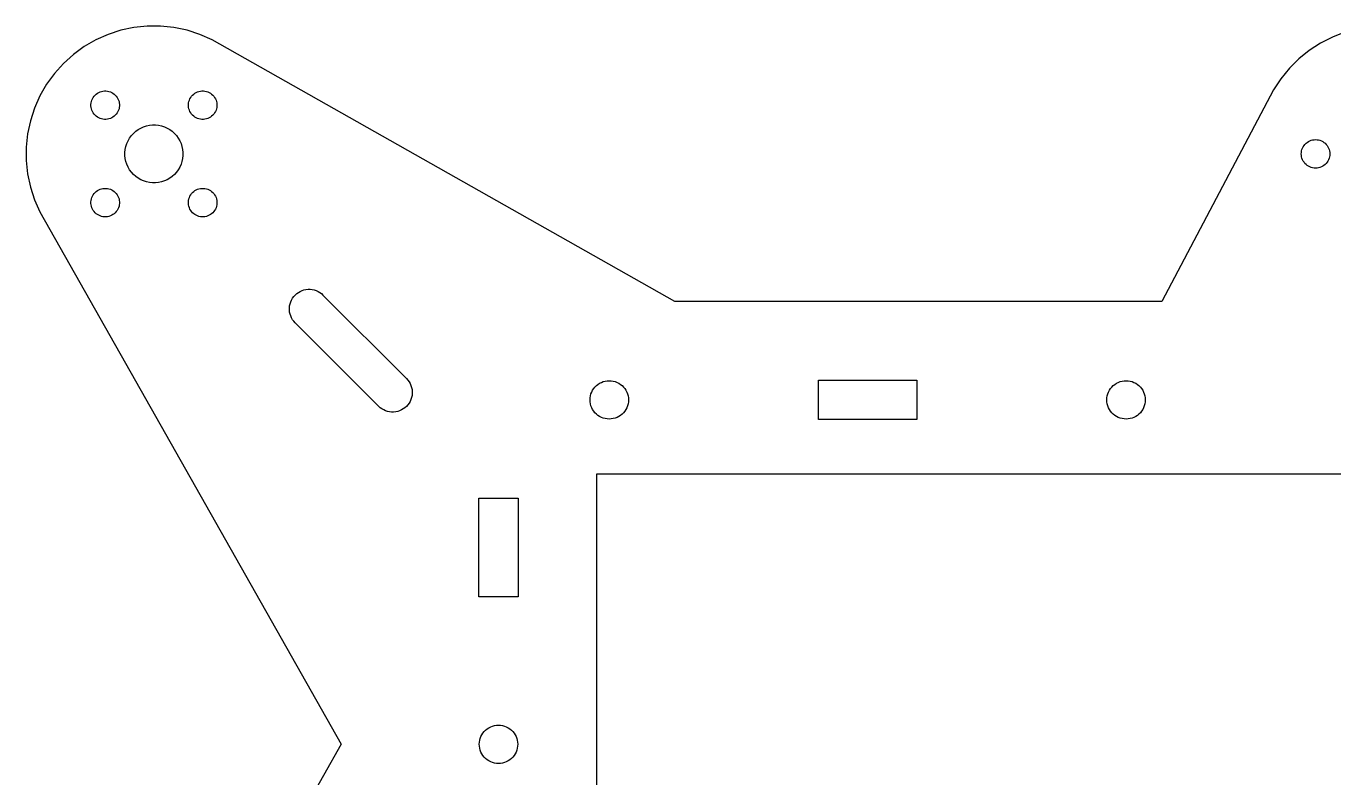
# Model space of a CAD drawing. Header units: metres. Extents: x -138 to 138, y -454 to 233.
# Drawn here: x -138 to -5.1, y 156.6 to 233 of the extents above; entities that cross this region are included whole.
import ezdxf

# ---------------------------------------------------------------- set-up
doc = ezdxf.new("R2010")
doc.units = ezdxf.units.M

msp = doc.modelspace()

# ---------------------------------------------------------------- linework, layer by layer
for p, q in [((-128.365, 232.557), (-129.659, 232.137)), ((-127.034, 232.84), (-128.365, 232.557)), ((-125.68, 232.982), (-127.034, 232.84)), ((-124.32, 232.982), (-125.68, 232.982)), ((-122.966, 232.84), (-124.32, 232.982)), ((-121.635, 232.557), (-122.966, 232.84)), ((-120.341, 232.137), (-121.635, 232.557)), ((-130.902, 231.583), (-132.08, 230.903)), ((-129.659, 232.137), (-130.902, 231.583)), ((-119.098, 231.583), (-120.341, 232.137)), ((-72.0784, 205), (-119.098, 231.583)), ((-6.49998, 231.258), (-7.6412, 230.517)), ((-5.28757, 231.876), (-6.49998, 231.258)), ((-4.01721, 232.364), (-5.28757, 231.876)), ((-133.181, 230.103), (-134.192, 229.192)), ((-132.08, 230.903), (-133.181, 230.103)), ((-7.6412, 230.517), (-8.69868, 229.661)), ((-134.192, 229.192), (-135.103, 228.181)), ((-9.66087, 228.699), (-10.5172, 227.641)), ((-8.69868, 229.661), (-9.66087, 228.699)), ((-135.103, 228.181), (-135.903, 227.08)), ((-10.5172, 227.641), (-11.2583, 226.5)), ((-136.583, 225.902), (-137.137, 224.659)), ((-135.903, 227.08), (-136.583, 225.902)), ((-131.166, 225.739), (-131.077, 225.862)), ((-131.077, 225.862), (-130.975, 225.975)), ((-130.975, 225.975), (-130.862, 226.077)), ((-130.862, 226.077), (-130.739, 226.166)), ((-130.739, 226.166), (-130.608, 226.242)), ((-130.608, 226.242), (-130.469, 226.303)), ((-130.469, 226.303), (-130.325, 226.35)), ((-130.325, 226.35), (-130.177, 226.382)), ((-130.177, 226.382), (-130.026, 226.398)), ((-130.026, 226.398), (-129.874, 226.398)), ((-129.874, 226.398), (-129.723, 226.382)), ((-129.723, 226.382), (-129.574, 226.35)), ((-129.574, 226.35), (-129.43, 226.303)), ((-129.43, 226.303), (-129.291, 226.242)), ((-129.291, 226.242), (-129.16, 226.166)), ((-129.16, 226.166), (-129.037, 226.077)), ((-129.037, 226.077), (-128.924, 225.975)), ((-128.924, 225.975), (-128.823, 225.862)), ((-128.823, 225.862), (-128.734, 225.739)), ((-121.266, 225.739), (-121.177, 225.862)), ((-121.177, 225.862), (-121.076, 225.975)), ((-121.076, 225.975), (-120.963, 226.077)), ((-120.963, 226.077), (-120.84, 226.166)), ((-120.84, 226.166), (-120.709, 226.242)), ((-120.709, 226.242), (-120.57, 226.303)), ((-120.57, 226.303), (-120.426, 226.35)), ((-120.426, 226.35), (-120.277, 226.382)), ((-120.277, 226.382), (-120.126, 226.398)), ((-120.126, 226.398), (-119.974, 226.398)), ((-119.974, 226.398), (-119.823, 226.382)), ((-119.823, 226.382), (-119.675, 226.35)), ((-119.675, 226.35), (-119.531, 226.303)), ((-119.531, 226.303), (-119.392, 226.242)), ((-119.392, 226.242), (-119.261, 226.166)), ((-119.261, 226.166), (-119.138, 226.077)), ((-119.138, 226.077), (-119.025, 225.975)), ((-119.025, 225.975), (-118.923, 225.862)), ((-118.923, 225.862), (-118.834, 225.739)), ((-11.2583, 226.5), (-22.6216, 205)), ((-137.137, 224.659), (-137.557, 223.365)), ((-131.398, 225.026), (-131.382, 225.177)), ((-131.398, 224.874), (-131.398, 225.026)), ((-131.382, 224.723), (-131.398, 224.874)), ((-131.382, 225.177), (-131.35, 225.325)), ((-131.35, 224.574), (-131.382, 224.723)), ((-131.35, 225.325), (-131.303, 225.469)), ((-131.303, 224.43), (-131.35, 224.574)), ((-131.303, 225.469), (-131.242, 225.608)), ((-131.242, 225.608), (-131.166, 225.739)), ((-128.734, 225.739), (-128.658, 225.608)), ((-128.658, 225.608), (-128.596, 225.469)), ((-128.596, 225.469), (-128.549, 225.325)), ((-128.549, 224.574), (-128.596, 224.43)), ((-128.549, 225.325), (-128.518, 225.177)), ((-128.518, 224.723), (-128.549, 224.574)), ((-128.518, 225.177), (-128.502, 225.026)), ((-128.502, 224.874), (-128.518, 224.723)), ((-128.502, 225.026), (-128.502, 224.874)), ((-121.498, 225.026), (-121.482, 225.177)), ((-121.498, 224.874), (-121.498, 225.026)), ((-121.482, 224.723), (-121.498, 224.874)), ((-121.482, 225.177), (-121.451, 225.325)), ((-121.451, 224.574), (-121.482, 224.723)), ((-121.451, 225.325), (-121.404, 225.469)), ((-121.404, 224.43), (-121.451, 224.574)), ((-121.404, 225.469), (-121.342, 225.608)), ((-121.342, 225.608), (-121.266, 225.739)), ((-118.834, 225.739), (-118.758, 225.608)), ((-118.758, 225.608), (-118.697, 225.469)), ((-118.697, 225.469), (-118.65, 225.325)), ((-118.65, 224.574), (-118.697, 224.43)), ((-118.65, 225.325), (-118.618, 225.177)), ((-118.618, 224.723), (-118.65, 224.574)), ((-118.618, 225.177), (-118.602, 225.026)), ((-118.602, 224.874), (-118.618, 224.723)), ((-118.602, 225.026), (-118.602, 224.874)), ((-137.557, 223.365), (-137.84, 222.034)), ((-131.242, 224.291), (-131.303, 224.43)), ((-131.166, 224.16), (-131.242, 224.291)), ((-131.077, 224.037), (-131.166, 224.16)), ((-130.975, 223.924), (-131.077, 224.037)), ((-130.862, 223.823), (-130.975, 223.924)), ((-130.739, 223.734), (-130.862, 223.823)), ((-130.608, 223.658), (-130.739, 223.734)), ((-130.469, 223.596), (-130.608, 223.658)), ((-130.325, 223.549), (-130.469, 223.596)), ((-130.177, 223.518), (-130.325, 223.549)), ((-130.026, 223.502), (-130.177, 223.518)), ((-129.874, 223.502), (-130.026, 223.502)), ((-129.723, 223.518), (-129.874, 223.502)), ((-129.574, 223.549), (-129.723, 223.518)), ((-129.43, 223.596), (-129.574, 223.549)), ((-129.291, 223.658), (-129.43, 223.596)), ((-129.16, 223.734), (-129.291, 223.658)), ((-129.037, 223.823), (-129.16, 223.734)), ((-128.924, 223.924), (-129.037, 223.823)), ((-128.823, 224.037), (-128.924, 223.924)), ((-128.734, 224.16), (-128.823, 224.037)), ((-128.658, 224.291), (-128.734, 224.16)), ((-128.596, 224.43), (-128.658, 224.291)), ((-121.342, 224.291), (-121.404, 224.43)), ((-121.266, 224.16), (-121.342, 224.291)), ((-121.177, 224.037), (-121.266, 224.16)), ((-121.076, 223.924), (-121.177, 224.037)), ((-120.963, 223.823), (-121.076, 223.924)), ((-120.84, 223.734), (-120.963, 223.823)), ((-120.709, 223.658), (-120.84, 223.734)), ((-120.57, 223.596), (-120.709, 223.658)), ((-120.426, 223.549), (-120.57, 223.596)), ((-120.277, 223.518), (-120.426, 223.549)), ((-120.126, 223.502), (-120.277, 223.518)), ((-119.974, 223.502), (-120.126, 223.502)), ((-119.823, 223.518), (-119.974, 223.502)), ((-119.675, 223.549), (-119.823, 223.518)), ((-119.531, 223.596), (-119.675, 223.549)), ((-119.392, 223.658), (-119.531, 223.596)), ((-119.261, 223.734), (-119.392, 223.658)), ((-119.138, 223.823), (-119.261, 223.734)), ((-119.025, 223.924), (-119.138, 223.823)), ((-118.923, 224.037), (-119.025, 223.924)), ((-118.834, 224.16), (-118.923, 224.037)), ((-118.758, 224.291), (-118.834, 224.16)), ((-118.697, 224.43), (-118.758, 224.291)), ((-137.84, 222.034), (-137.982, 220.68)), ((-127.474, 221.607), (-127.293, 221.856)), ((-127.293, 221.856), (-127.086, 222.086)), ((-127.086, 222.086), (-126.856, 222.293)), ((-126.856, 222.293), (-126.607, 222.474)), ((-126.607, 222.474), (-126.339, 222.628)), ((-126.339, 222.628), (-126.057, 222.754)), ((-126.057, 222.754), (-125.764, 222.849)), ((-125.764, 222.849), (-125.461, 222.914)), ((-125.461, 222.914), (-125.154, 222.946)), ((-125.154, 222.946), (-124.846, 222.946)), ((-124.846, 222.946), (-124.539, 222.914)), ((-124.539, 222.914), (-124.236, 222.849)), ((-124.236, 222.849), (-123.943, 222.754)), ((-123.943, 222.754), (-123.661, 222.628)), ((-123.661, 222.628), (-123.393, 222.474)), ((-123.393, 222.474), (-123.143, 222.293)), ((-123.143, 222.293), (-122.914, 222.086)), ((-122.914, 222.086), (-122.707, 221.856)), ((-122.707, 221.856), (-122.526, 221.607)), ((-137.982, 220.68), (-137.982, 219.32)), ((-127.914, 220.461), (-127.849, 220.764)), ((-127.849, 220.764), (-127.754, 221.057)), ((-127.754, 221.057), (-127.628, 221.339)), ((-127.628, 221.339), (-127.474, 221.607)), ((-122.526, 221.607), (-122.372, 221.339)), ((-122.372, 221.339), (-122.246, 221.057)), ((-122.246, 221.057), (-122.151, 220.764)), ((-122.151, 220.764), (-122.086, 220.461)), ((-8.37903, 220.448), (-8.32463, 220.59)), ((-8.32463, 220.59), (-8.25572, 220.725)), ((-8.25572, 220.725), (-8.17307, 220.852)), ((-8.17307, 220.852), (-8.07755, 220.97)), ((-8.07755, 220.97), (-7.97023, 221.078)), ((-7.97023, 221.078), (-7.85228, 221.173)), ((-7.85228, 221.173), (-7.72499, 221.256)), ((-7.72499, 221.256), (-7.58977, 221.325)), ((-7.58977, 221.325), (-7.44807, 221.379)), ((-7.44807, 221.379), (-7.30147, 221.418)), ((-7.30147, 221.418), (-7.15157, 221.442)), ((-7.15157, 221.442), (-7, 221.45)), ((-7, 221.45), (-6.84842, 221.442)), ((-6.84842, 221.442), (-6.69852, 221.418)), ((-6.69852, 221.418), (-6.55191, 221.379)), ((-6.55191, 221.379), (-6.41022, 221.325)), ((-6.41022, 221.325), (-6.27499, 221.256)), ((-6.27499, 221.256), (-6.14771, 221.173)), ((-6.14771, 221.173), (-6.02975, 221.078)), ((-6.02975, 221.078), (-5.92244, 220.97)), ((-5.92244, 220.97), (-5.82692, 220.852)), ((-5.82692, 220.852), (-5.74426, 220.725)), ((-5.74426, 220.725), (-5.67535, 220.59)), ((-5.67535, 220.59), (-5.62096, 220.448)), ((-137.982, 219.32), (-137.84, 217.966)), ((-127.946, 220.154), (-127.914, 220.461)), ((-127.946, 219.846), (-127.946, 220.154)), ((-127.914, 219.539), (-127.946, 219.846)), ((-127.849, 219.236), (-127.914, 219.539)), ((-127.754, 218.943), (-127.849, 219.236)), ((-122.151, 219.236), (-122.246, 218.943)), ((-122.086, 219.539), (-122.151, 219.236)), ((-122.086, 220.461), (-122.054, 220.154)), ((-122.054, 219.846), (-122.086, 219.539)), ((-122.054, 220.154), (-122.054, 219.846)), ((-8.45, 220), (-8.44205, 220.152)), ((-8.44205, 219.848), (-8.45, 220)), ((-8.44205, 220.152), (-8.4183, 220.301)), ((-8.4183, 219.699), (-8.44205, 219.848)), ((-8.4183, 220.301), (-8.37903, 220.448)), ((-8.37903, 219.552), (-8.4183, 219.699)), ((-8.32463, 219.41), (-8.37903, 219.552)), ((-8.25572, 219.275), (-8.32463, 219.41)), ((-8.17307, 219.148), (-8.25572, 219.275)), ((-5.74426, 219.275), (-5.82692, 219.148)), ((-5.67535, 219.41), (-5.74426, 219.275)), ((-5.62096, 219.552), (-5.67535, 219.41)), ((-5.62096, 220.448), (-5.58168, 220.301)), ((-5.58168, 219.699), (-5.62096, 219.552)), ((-5.58168, 220.301), (-5.55794, 220.152)), ((-5.55794, 219.848), (-5.58168, 219.699)), ((-5.55794, 220.152), (-5.54999, 220)), ((-5.54999, 220), (-5.55794, 219.848)), ((-137.84, 217.966), (-137.557, 216.635)), ((-127.628, 218.661), (-127.754, 218.943)), ((-127.474, 218.393), (-127.628, 218.661)), ((-127.293, 218.143), (-127.474, 218.393)), ((-127.086, 217.914), (-127.293, 218.143)), ((-126.856, 217.707), (-127.086, 217.914)), ((-122.914, 217.914), (-123.143, 217.707)), ((-122.707, 218.143), (-122.914, 217.914)), ((-122.526, 218.393), (-122.707, 218.143)), ((-122.372, 218.661), (-122.526, 218.393)), ((-122.246, 218.943), (-122.372, 218.661)), ((-8.07755, 219.03), (-8.17307, 219.148)), ((-7.97023, 218.922), (-8.07755, 219.03)), ((-7.85228, 218.827), (-7.97023, 218.922)), ((-7.72499, 218.744), (-7.85228, 218.827)), ((-7.58977, 218.675), (-7.72499, 218.744)), ((-7.44807, 218.621), (-7.58977, 218.675)), ((-7.30147, 218.582), (-7.44807, 218.621)), ((-7.15157, 218.558), (-7.30147, 218.582)), ((-7, 218.55), (-7.15157, 218.558)), ((-6.84842, 218.558), (-7, 218.55)), ((-6.69852, 218.582), (-6.84842, 218.558)), ((-6.55191, 218.621), (-6.69852, 218.582)), ((-6.41022, 218.675), (-6.55191, 218.621)), ((-6.27499, 218.744), (-6.41022, 218.675)), ((-6.14771, 218.827), (-6.27499, 218.744)), ((-6.02975, 218.922), (-6.14771, 218.827)), ((-5.92244, 219.03), (-6.02975, 218.922)), ((-5.82692, 219.148), (-5.92244, 219.03)), ((-137.557, 216.635), (-137.137, 215.341)), ((-126.607, 217.526), (-126.856, 217.707)), ((-126.339, 217.372), (-126.607, 217.526)), ((-126.057, 217.246), (-126.339, 217.372)), ((-125.764, 217.151), (-126.057, 217.246)), ((-125.461, 217.086), (-125.764, 217.151)), ((-125.154, 217.054), (-125.461, 217.086)), ((-124.846, 217.054), (-125.154, 217.054)), ((-124.539, 217.086), (-124.846, 217.054)), ((-124.236, 217.151), (-124.539, 217.086)), ((-123.943, 217.246), (-124.236, 217.151)), ((-123.661, 217.372), (-123.943, 217.246)), ((-123.393, 217.526), (-123.661, 217.372)), ((-123.143, 217.707), (-123.393, 217.526)), ((-137.137, 215.341), (-136.583, 214.098)), ((-131.398, 215.126), (-131.382, 215.277)), ((-131.382, 215.277), (-131.35, 215.426)), ((-131.35, 215.426), (-131.303, 215.57)), ((-131.303, 215.57), (-131.242, 215.709)), ((-131.242, 215.709), (-131.166, 215.84)), ((-131.166, 215.84), (-131.077, 215.963)), ((-131.077, 215.963), (-130.975, 216.076)), ((-130.975, 216.076), (-130.862, 216.177)), ((-130.862, 216.177), (-130.739, 216.266)), ((-130.739, 216.266), (-130.608, 216.342)), ((-130.608, 216.342), (-130.469, 216.404)), ((-130.469, 216.404), (-130.325, 216.451)), ((-130.325, 216.451), (-130.177, 216.482)), ((-130.177, 216.482), (-130.026, 216.498)), ((-130.026, 216.498), (-129.874, 216.498)), ((-129.874, 216.498), (-129.723, 216.482)), ((-129.723, 216.482), (-129.574, 216.451)), ((-129.574, 216.451), (-129.43, 216.404)), ((-129.43, 216.404), (-129.291, 216.342)), ((-129.291, 216.342), (-129.16, 216.266)), ((-129.16, 216.266), (-129.037, 216.177)), ((-129.037, 216.177), (-128.924, 216.076)), ((-128.924, 216.076), (-128.823, 215.963)), ((-128.823, 215.963), (-128.734, 215.84)), ((-128.734, 215.84), (-128.658, 215.709)), ((-128.658, 215.709), (-128.596, 215.57)), ((-128.596, 215.57), (-128.549, 215.426)), ((-128.549, 215.426), (-128.518, 215.277)), ((-128.518, 215.277), (-128.502, 215.126)), ((-121.498, 215.126), (-121.482, 215.277)), ((-121.482, 215.277), (-121.451, 215.426)), ((-121.451, 215.426), (-121.404, 215.57)), ((-121.404, 215.57), (-121.342, 215.709)), ((-121.342, 215.709), (-121.266, 215.84)), ((-121.266, 215.84), (-121.177, 215.963)), ((-121.177, 215.963), (-121.076, 216.076)), ((-121.076, 216.076), (-120.963, 216.177)), ((-120.963, 216.177), (-120.84, 216.266)), ((-120.84, 216.266), (-120.709, 216.342)), ((-120.709, 216.342), (-120.57, 216.404)), ((-120.57, 216.404), (-120.426, 216.451)), ((-120.426, 216.451), (-120.277, 216.482)), ((-120.277, 216.482), (-120.126, 216.498)), ((-120.126, 216.498), (-119.974, 216.498)), ((-119.974, 216.498), (-119.823, 216.482)), ((-119.823, 216.482), (-119.675, 216.451)), ((-119.675, 216.451), (-119.531, 216.404)), ((-119.531, 216.404), (-119.392, 216.342)), ((-119.392, 216.342), (-119.261, 216.266)), ((-119.261, 216.266), (-119.138, 216.177)), ((-119.138, 216.177), (-119.025, 216.076)), ((-119.025, 216.076), (-118.923, 215.963)), ((-118.923, 215.963), (-118.834, 215.84)), ((-118.834, 215.84), (-118.758, 215.709)), ((-118.758, 215.709), (-118.697, 215.57)), ((-118.697, 215.57), (-118.65, 215.426)), ((-118.65, 215.426), (-118.618, 215.277)), ((-118.618, 215.277), (-118.602, 215.126)), ((-136.583, 214.098), (-105.998, 160)), ((-131.398, 214.974), (-131.398, 215.126)), ((-131.382, 214.823), (-131.398, 214.974)), ((-131.35, 214.675), (-131.382, 214.823)), ((-131.303, 214.531), (-131.35, 214.675)), ((-131.242, 214.392), (-131.303, 214.531)), ((-131.166, 214.261), (-131.242, 214.392)), ((-131.077, 214.138), (-131.166, 214.261)), ((-130.975, 214.025), (-131.077, 214.138)), ((-130.862, 213.923), (-130.975, 214.025)), ((-130.739, 213.834), (-130.862, 213.923)), ((-129.037, 213.923), (-129.16, 213.834)), ((-128.924, 214.025), (-129.037, 213.923)), ((-128.823, 214.138), (-128.924, 214.025)), ((-128.734, 214.261), (-128.823, 214.138)), ((-128.658, 214.392), (-128.734, 214.261)), ((-128.596, 214.531), (-128.658, 214.392)), ((-128.549, 214.675), (-128.596, 214.531)), ((-128.518, 214.823), (-128.549, 214.675)), ((-128.502, 214.974), (-128.518, 214.823)), ((-128.502, 215.126), (-128.502, 214.974)), ((-121.498, 214.974), (-121.498, 215.126)), ((-121.482, 214.823), (-121.498, 214.974)), ((-121.451, 214.675), (-121.482, 214.823)), ((-121.404, 214.531), (-121.451, 214.675)), ((-121.342, 214.392), (-121.404, 214.531)), ((-121.266, 214.261), (-121.342, 214.392)), ((-121.177, 214.138), (-121.266, 214.261)), ((-121.076, 214.025), (-121.177, 214.138)), ((-120.963, 213.923), (-121.076, 214.025)), ((-120.84, 213.834), (-120.963, 213.923)), ((-119.138, 213.923), (-119.261, 213.834)), ((-119.025, 214.025), (-119.138, 213.923)), ((-118.923, 214.138), (-119.025, 214.025)), ((-118.834, 214.261), (-118.923, 214.138)), ((-118.758, 214.392), (-118.834, 214.261)), ((-118.697, 214.531), (-118.758, 214.392)), ((-118.65, 214.675), (-118.697, 214.531)), ((-118.618, 214.823), (-118.65, 214.675)), ((-118.602, 214.974), (-118.618, 214.823)), ((-118.602, 215.126), (-118.602, 214.974)), ((-130.608, 213.758), (-130.739, 213.834)), ((-130.469, 213.697), (-130.608, 213.758)), ((-130.325, 213.65), (-130.469, 213.697)), ((-130.177, 213.618), (-130.325, 213.65)), ((-130.026, 213.602), (-130.177, 213.618)), ((-129.874, 213.602), (-130.026, 213.602)), ((-129.723, 213.618), (-129.874, 213.602)), ((-129.574, 213.65), (-129.723, 213.618)), ((-129.43, 213.697), (-129.574, 213.65)), ((-129.291, 213.758), (-129.43, 213.697)), ((-129.16, 213.834), (-129.291, 213.758)), ((-120.709, 213.758), (-120.84, 213.834)), ((-120.57, 213.697), (-120.709, 213.758)), ((-120.426, 213.65), (-120.57, 213.697)), ((-120.277, 213.618), (-120.426, 213.65)), ((-120.126, 213.602), (-120.277, 213.618)), ((-119.974, 213.602), (-120.126, 213.602)), ((-119.823, 213.618), (-119.974, 213.602)), ((-119.675, 213.65), (-119.823, 213.618)), ((-119.531, 213.697), (-119.675, 213.65)), ((-119.392, 213.758), (-119.531, 213.697)), ((-119.261, 213.834), (-119.392, 213.758)), ((-110.501, 205.797), (-110.332, 205.92)), ((-110.332, 205.92), (-110.151, 206.025)), ((-110.151, 206.025), (-109.959, 206.11)), ((-109.959, 206.11), (-109.76, 206.174)), ((-109.76, 206.174), (-109.555, 206.218)), ((-109.555, 206.218), (-109.347, 206.24)), ((-109.347, 206.24), (-109.138, 206.24)), ((-109.138, 206.24), (-108.93, 206.218)), ((-108.93, 206.218), (-108.725, 206.174)), ((-108.725, 206.174), (-108.526, 206.11)), ((-108.526, 206.11), (-108.335, 206.025)), ((-108.335, 206.025), (-108.153, 205.92)), ((-108.153, 205.92), (-107.984, 205.797)), ((-111.218, 204.555), (-111.174, 204.76)), ((-111.174, 204.76), (-111.11, 204.959)), ((-111.11, 204.959), (-111.025, 205.151)), ((-111.025, 205.151), (-110.92, 205.332)), ((-110.92, 205.332), (-110.797, 205.501)), ((-110.797, 205.501), (-110.657, 205.657)), ((-110.657, 205.657), (-110.501, 205.797)), ((-107.984, 205.797), (-107.828, 205.657)), ((-107.828, 205.657), (-99.3431, 197.172)), ((-22.6216, 205), (-72.0784, 205)), ((-111.24, 204.347), (-111.218, 204.555)), ((-111.24, 204.138), (-111.24, 204.347)), ((-111.218, 203.93), (-111.24, 204.138)), ((-111.174, 203.725), (-111.218, 203.93)), ((-111.11, 203.526), (-111.174, 203.725)), ((-111.025, 203.335), (-111.11, 203.526)), ((-110.92, 203.153), (-111.025, 203.335)), ((-110.797, 202.984), (-110.92, 203.153)), ((-110.657, 202.828), (-110.797, 202.984)), ((-102.172, 194.343), (-110.657, 202.828)), ((-99.3431, 197.172), (-99.2031, 197.016)), ((-99.2031, 197.016), (-99.08, 196.847)), ((-99.08, 196.847), (-98.9753, 196.665)), ((-98.9753, 196.665), (-98.8902, 196.474)), ((-79.8962, 196.578), (-79.725, 196.689)), ((-79.725, 196.689), (-79.5431, 196.781)), ((-79.5431, 196.781), (-79.3526, 196.855)), ((-79.3526, 196.855), (-79.1554, 196.907)), ((-79.1554, 196.907), (-78.9538, 196.939)), ((-78.9538, 196.939), (-78.75, 196.95)), ((-78.75, 196.95), (-78.5462, 196.939)), ((-78.5462, 196.939), (-78.3446, 196.907)), ((-78.3446, 196.907), (-78.1474, 196.855)), ((-78.1474, 196.855), (-77.9569, 196.781)), ((-77.9569, 196.781), (-77.775, 196.689)), ((-77.775, 196.689), (-77.6038, 196.578)), ((-57.5, 193), (-57.5, 197)), ((-57.5, 197), (-47.5, 197)), ((-47.5, 197), (-47.5, 193)), ((-27.3962, 196.578), (-27.225, 196.689)), ((-27.225, 196.689), (-27.0431, 196.781)), ((-27.0431, 196.781), (-26.8526, 196.855)), ((-26.8526, 196.855), (-26.6554, 196.907)), ((-26.6554, 196.907), (-26.4538, 196.939)), ((-26.4538, 196.939), (-26.25, 196.95)), ((-26.25, 196.95), (-26.0462, 196.939)), ((-26.0462, 196.939), (-25.8446, 196.907)), ((-25.8446, 196.907), (-25.6474, 196.855)), ((-25.6474, 196.855), (-25.4569, 196.781)), ((-25.4569, 196.781), (-25.275, 196.689)), ((-25.275, 196.689), (-25.1038, 196.578)), ((-98.8902, 196.474), (-98.8255, 196.275)), ((-98.8255, 196.275), (-98.782, 196.07)), ((-98.782, 195.444), (-98.8255, 195.24)), ((-98.782, 196.07), (-98.7601, 195.862)), ((-98.7601, 195.653), (-98.782, 195.444)), ((-98.7601, 195.862), (-98.7601, 195.653)), ((-80.6893, 195.204), (-80.6574, 195.405)), ((-80.6574, 195.405), (-80.6046, 195.603)), ((-80.6046, 195.603), (-80.5314, 195.793)), ((-80.5314, 195.793), (-80.4387, 195.975)), ((-80.4387, 195.975), (-80.3276, 196.146)), ((-80.3276, 196.146), (-80.1991, 196.305)), ((-80.1991, 196.305), (-80.0548, 196.449)), ((-80.0548, 196.449), (-79.8962, 196.578)), ((-77.6038, 196.578), (-77.4452, 196.449)), ((-77.4452, 196.449), (-77.3009, 196.305)), ((-77.3009, 196.305), (-77.1724, 196.146)), ((-77.1724, 196.146), (-77.0612, 195.975)), ((-77.0612, 195.975), (-76.9686, 195.793)), ((-76.9686, 195.793), (-76.8954, 195.603)), ((-76.8954, 195.603), (-76.8426, 195.405)), ((-76.8426, 195.405), (-76.8107, 195.204)), ((-28.1893, 195.204), (-28.1574, 195.405)), ((-28.1574, 195.405), (-28.1046, 195.603)), ((-28.1046, 195.603), (-28.0314, 195.793)), ((-28.0314, 195.793), (-27.9387, 195.975)), ((-27.9387, 195.975), (-27.8276, 196.146)), ((-27.8276, 196.146), (-27.6991, 196.305)), ((-27.6991, 196.305), (-27.5548, 196.449)), ((-27.5548, 196.449), (-27.3962, 196.578)), ((-25.1038, 196.578), (-24.9452, 196.449)), ((-24.9452, 196.449), (-24.8009, 196.305)), ((-24.8009, 196.305), (-24.6724, 196.146)), ((-24.6724, 196.146), (-24.5612, 195.975)), ((-24.5612, 195.975), (-24.4686, 195.793)), ((-24.4686, 195.793), (-24.3954, 195.603)), ((-24.3954, 195.603), (-24.3426, 195.405)), ((-24.3426, 195.405), (-24.3107, 195.204)), ((-102.016, 194.203), (-102.172, 194.343)), ((-101.847, 194.08), (-102.016, 194.203)), ((-101.665, 193.975), (-101.847, 194.08)), ((-101.474, 193.89), (-101.665, 193.975)), ((-99.8494, 193.975), (-100.041, 193.89)), ((-99.6681, 194.08), (-99.8494, 193.975)), ((-99.4987, 194.203), (-99.6681, 194.08)), ((-99.3431, 194.343), (-99.4987, 194.203)), ((-99.2031, 194.499), (-99.3431, 194.343)), ((-99.08, 194.668), (-99.2031, 194.499)), ((-98.9753, 194.849), (-99.08, 194.668)), ((-98.8902, 195.041), (-98.9753, 194.849)), ((-98.8255, 195.24), (-98.8902, 195.041)), ((-80.7, 195), (-80.6893, 195.204)), ((-80.6893, 194.796), (-80.7, 195)), ((-80.6574, 194.595), (-80.6893, 194.796)), ((-80.6046, 194.397), (-80.6574, 194.595)), ((-80.5314, 194.207), (-80.6046, 194.397)), ((-80.4387, 194.025), (-80.5314, 194.207)), ((-80.3276, 193.854), (-80.4387, 194.025)), ((-77.0612, 194.025), (-77.1724, 193.854)), ((-76.9686, 194.207), (-77.0612, 194.025)), ((-76.8954, 194.397), (-76.9686, 194.207)), ((-76.8426, 194.595), (-76.8954, 194.397)), ((-76.8107, 194.796), (-76.8426, 194.595)), ((-76.8107, 195.204), (-76.8, 195)), ((-76.8, 195), (-76.8107, 194.796)), ((-28.2, 195), (-28.1893, 195.204)), ((-28.1893, 194.796), (-28.2, 195)), ((-28.1574, 194.595), (-28.1893, 194.796)), ((-28.1046, 194.397), (-28.1574, 194.595)), ((-28.0314, 194.207), (-28.1046, 194.397)), ((-27.9387, 194.025), (-28.0314, 194.207)), ((-27.8276, 193.854), (-27.9387, 194.025)), ((-24.5612, 194.025), (-24.6724, 193.854)), ((-24.4686, 194.207), (-24.5612, 194.025)), ((-24.3954, 194.397), (-24.4686, 194.207)), ((-24.3426, 194.595), (-24.3954, 194.397)), ((-24.3107, 194.796), (-24.3426, 194.595)), ((-24.3107, 195.204), (-24.3, 195)), ((-24.3, 195), (-24.3107, 194.796)), ((-101.275, 193.826), (-101.474, 193.89)), ((-101.07, 193.782), (-101.275, 193.826)), ((-100.862, 193.76), (-101.07, 193.782)), ((-100.653, 193.76), (-100.862, 193.76)), ((-100.444, 193.782), (-100.653, 193.76)), ((-100.24, 193.826), (-100.444, 193.782)), ((-100.041, 193.89), (-100.24, 193.826)), ((-80.1991, 193.695), (-80.3276, 193.854)), ((-80.0548, 193.551), (-80.1991, 193.695)), ((-79.8962, 193.422), (-80.0548, 193.551)), ((-79.725, 193.311), (-79.8962, 193.422)), ((-79.5431, 193.219), (-79.725, 193.311)), ((-79.3526, 193.145), (-79.5431, 193.219)), ((-79.1554, 193.093), (-79.3526, 193.145)), ((-78.9538, 193.061), (-79.1554, 193.093)), ((-78.75, 193.05), (-78.9538, 193.061)), ((-78.5462, 193.061), (-78.75, 193.05)), ((-78.3446, 193.093), (-78.5462, 193.061)), ((-78.1474, 193.145), (-78.3446, 193.093)), ((-77.9569, 193.219), (-78.1474, 193.145)), ((-77.775, 193.311), (-77.9569, 193.219)), ((-77.6038, 193.422), (-77.775, 193.311)), ((-77.4452, 193.551), (-77.6038, 193.422)), ((-77.3009, 193.695), (-77.4452, 193.551)), ((-77.1724, 193.854), (-77.3009, 193.695)), ((-47.5, 193), (-57.5, 193)), ((-27.6991, 193.695), (-27.8276, 193.854)), ((-27.5548, 193.551), (-27.6991, 193.695)), ((-27.3962, 193.422), (-27.5548, 193.551)), ((-27.225, 193.311), (-27.3962, 193.422)), ((-27.0431, 193.219), (-27.225, 193.311)), ((-26.8526, 193.145), (-27.0431, 193.219)), ((-26.6554, 193.093), (-26.8526, 193.145)), ((-26.4538, 193.061), (-26.6554, 193.093)), ((-26.25, 193.05), (-26.4538, 193.061)), ((-26.0462, 193.061), (-26.25, 193.05)), ((-25.8446, 193.093), (-26.0462, 193.061)), ((-25.6474, 193.145), (-25.8446, 193.093)), ((-25.4569, 193.219), (-25.6474, 193.145)), ((-25.275, 193.311), (-25.4569, 193.219)), ((-25.1038, 193.422), (-25.275, 193.311)), ((-24.9452, 193.551), (-25.1038, 193.422)), ((-24.8009, 193.695), (-24.9452, 193.551)), ((-24.6724, 193.854), (-24.8009, 193.695)), ((-80, 132.5), (-80, 187.5)), ((-80, 187.5), (80, 187.5)), ((-92, 175), (-92, 185)), ((-92, 185), (-88, 185)), ((-88, 185), (-88, 175)), ((-88, 175), (-92, 175)), ((-91.8546, 160.603), (-91.7814, 160.793)), ((-91.7814, 160.793), (-91.6887, 160.975)), ((-91.6887, 160.975), (-91.5776, 161.146)), ((-91.5776, 161.146), (-91.4491, 161.305)), ((-91.4491, 161.305), (-91.3048, 161.449)), ((-91.3048, 161.449), (-91.1462, 161.578)), ((-91.1462, 161.578), (-90.975, 161.689)), ((-90.975, 161.689), (-90.7931, 161.781)), ((-90.7931, 161.781), (-90.6026, 161.855)), ((-90.6026, 161.855), (-90.4054, 161.907)), ((-90.4054, 161.907), (-90.2038, 161.939)), ((-90.2038, 161.939), (-90, 161.95)), ((-90, 161.95), (-89.7962, 161.939)), ((-89.7962, 161.939), (-89.5946, 161.907)), ((-89.5946, 161.907), (-89.3974, 161.855)), ((-89.3974, 161.855), (-89.2069, 161.781)), ((-89.2069, 161.781), (-89.025, 161.689)), ((-89.025, 161.689), (-88.8538, 161.578)), ((-88.8538, 161.578), (-88.6952, 161.449)), ((-88.6952, 161.449), (-88.5509, 161.305)), ((-88.5509, 161.305), (-88.4224, 161.146)), ((-88.4224, 161.146), (-88.3113, 160.975)), ((-88.3113, 160.975), (-88.2186, 160.793)), ((-88.2186, 160.793), (-88.1454, 160.603)), ((-105.998, 160), (-136.583, 105.902)), ((-91.95, 160), (-91.9393, 160.204)), ((-91.9393, 159.796), (-91.95, 160)), ((-91.9393, 160.204), (-91.9074, 160.405)), ((-91.9074, 159.595), (-91.9393, 159.796)), ((-91.9074, 160.405), (-91.8546, 160.603)), ((-91.8546, 159.397), (-91.9074, 159.595)), ((-88.1454, 160.603), (-88.0926, 160.405)), ((-88.0926, 159.595), (-88.1454, 159.397)), ((-88.0926, 160.405), (-88.0607, 160.204)), ((-88.0607, 159.796), (-88.0926, 159.595)), ((-88.0607, 160.204), (-88.05, 160)), ((-88.05, 160), (-88.0607, 159.796)), ((-91.7814, 159.207), (-91.8546, 159.397)), ((-91.6887, 159.025), (-91.7814, 159.207)), ((-91.5776, 158.854), (-91.6887, 159.025)), ((-91.4491, 158.695), (-91.5776, 158.854)), ((-91.3048, 158.551), (-91.4491, 158.695)), ((-91.1462, 158.422), (-91.3048, 158.551)), ((-90.975, 158.311), (-91.1462, 158.422)), ((-90.7931, 158.219), (-90.975, 158.311)), ((-90.6026, 158.145), (-90.7931, 158.219)), ((-90.4054, 158.093), (-90.6026, 158.145)), ((-90.2038, 158.061), (-90.4054, 158.093)), ((-89.5946, 158.093), (-89.7962, 158.061)), ((-89.3974, 158.145), (-89.5946, 158.093)), ((-89.2069, 158.219), (-89.3974, 158.145)), ((-89.025, 158.311), (-89.2069, 158.219)), ((-88.8538, 158.422), (-89.025, 158.311)), ((-88.6952, 158.551), (-88.8538, 158.422)), ((-88.5509, 158.695), (-88.6952, 158.551)), ((-88.4224, 158.854), (-88.5509, 158.695)), ((-88.3113, 159.025), (-88.4224, 158.854)), ((-88.2186, 159.207), (-88.3113, 159.025)), ((-88.1454, 159.397), (-88.2186, 159.207)), ((-90, 158.05), (-90.2038, 158.061)), ((-89.7962, 158.061), (-90, 158.05))]:
    msp.add_line(p, q)

doc.saveas('drawing.dxf')
